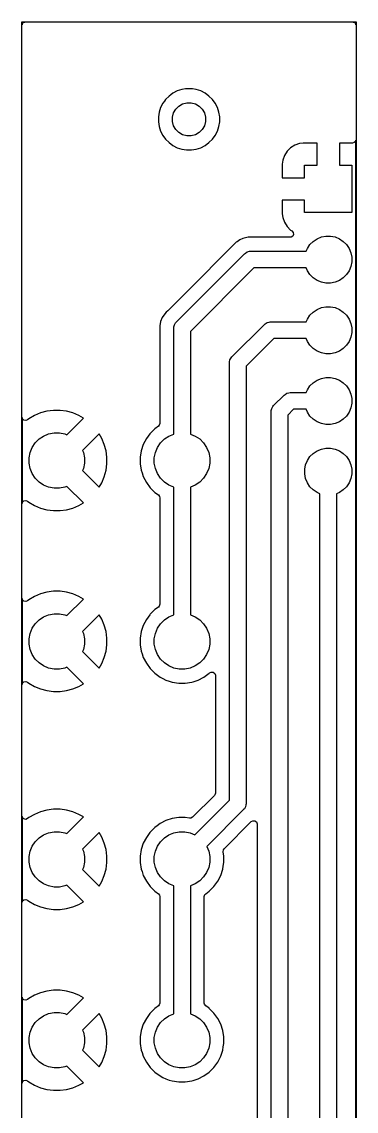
# Model space of a CAD drawing. Header units: inches. Extents: x 3.94 to 4.41, y -4.92 to -1.97.
# Drawn here: x 3.937 to 4.41, y -3.509 to -1.968 of the extents above; entities that cross this region are included whole.
import ezdxf

# ---------------------------------------------------------------- set-up
doc = ezdxf.new("R2010")
doc.units = ezdxf.units.IN
doc.header["$MEASUREMENT"] = 0
doc.layers.add('F.Cu', color=13, linetype='CONTINUOUS', true_color=0xc83434)

msp = doc.modelspace()

# ---------------------------------------------------------------- linework, layer by layer
at = {"layer": 'F.Cu', "linetype": 'CONTINUOUS'}
for p, q in [((3.9368, -1.9684), (3.9369, -1.9683)), ((3.9368, -1.9685), (3.9368, -1.9684)), ((3.9368, -4.9213), (3.9368, -1.9685)), ((3.9369, -1.9683), (3.937, -1.9683)), ((3.937, -1.9683), (4.4094, -1.9683)), ((3.9372, -1.9687), (3.9372, -1.9727)), ((3.941, -1.9687), (3.9372, -1.9687)), ((3.9372, -1.9727), (3.9378, -1.9707)), ((3.9378, -1.9707), (3.9399, -1.9689)), ((3.9399, -1.9689), (3.941, -1.9687)), ((4.4052, -1.9687), (4.4072, -1.9693)), ((4.4093, -1.9687), (4.4052, -1.9687)), ((4.4072, -1.9693), (4.409, -1.9714)), ((4.409, -1.9714), (4.4093, -1.9725)), ((4.4093, -1.9725), (4.4093, -1.9687)), ((4.4094, -1.9683), (4.4095, -1.9683)), ((4.4095, -1.9683), (4.4096, -1.9684)), ((4.4096, -1.9684), (4.4096, -1.9685)), ((4.4096, -1.9685), (4.4096, -4.9213)), ((4.1631, -2.064), (4.1566, -2.0661)), ((4.1683, -2.0632), (4.1631, -2.064)), ((4.1698, -2.063), (4.1683, -2.0632)), ((4.1766, -2.063), (4.1698, -2.063)), ((4.1782, -2.0632), (4.1766, -2.063)), ((4.1834, -2.064), (4.1782, -2.0632)), ((4.1899, -2.0661), (4.1834, -2.064)), ((4.1834, -2.064), (4.1834, -2.064)), ((4.1834, -2.064), (4.1834, -2.064)), ((4.1385, -2.0804), (4.1362, -2.0836)), ((4.1402, -2.0781), (4.1385, -2.0804)), ((4.145, -2.0733), (4.1402, -2.0781)), ((4.1402, -2.0781), (4.1402, -2.0781)), ((4.1402, -2.0781), (4.1402, -2.0781)), ((4.1474, -2.0715), (4.145, -2.0733)), ((4.145, -2.0733), (4.145, -2.0733)), ((4.145, -2.0733), (4.145, -2.0733)), ((4.1505, -2.0692), (4.1474, -2.0715)), ((4.1566, -2.0661), (4.1505, -2.0692)), ((4.1959, -2.0692), (4.1899, -2.0661)), ((4.2015, -2.0733), (4.1959, -2.0692)), ((4.2063, -2.0781), (4.2015, -2.0733)), ((4.2103, -2.0836), (4.2063, -2.0781)), ((4.1331, -2.0897), (4.131, -2.0962)), ((4.1362, -2.0836), (4.1331, -2.0897)), ((4.1514, -2.0973), (4.1545, -2.0919)), ((4.1545, -2.0919), (4.1588, -2.0876)), ((4.1588, -2.0876), (4.1642, -2.0845)), ((4.1642, -2.0845), (4.1701, -2.0829)), ((4.1701, -2.0829), (4.1763, -2.0829)), ((4.1763, -2.0829), (4.1823, -2.0845)), ((4.1823, -2.0845), (4.1876, -2.0876)), ((4.1876, -2.0876), (4.192, -2.0919)), ((4.192, -2.0919), (4.1951, -2.0973)), ((4.2134, -2.0897), (4.2103, -2.0836)), ((4.2155, -2.0962), (4.2134, -2.0897)), ((4.131, -2.0962), (4.1299, -2.1029)), ((4.1299, -2.1029), (4.1299, -2.1097)), ((4.1299, -2.1097), (4.131, -2.1164)), ((4.1498, -2.1032), (4.1514, -2.0973)), ((4.1498, -2.1094), (4.1498, -2.1032)), ((4.1514, -2.1153), (4.1498, -2.1094)), ((4.1951, -2.0973), (4.1966, -2.1032)), ((4.1966, -2.1094), (4.1951, -2.1153)), ((4.1966, -2.1032), (4.1966, -2.1094)), ((4.2166, -2.1029), (4.2155, -2.0962)), ((4.2155, -2.1164), (4.2166, -2.1097)), ((4.2166, -2.1097), (4.2166, -2.1029)), ((4.131, -2.1164), (4.1331, -2.1229)), ((4.1331, -2.1229), (4.1362, -2.129)), ((4.1545, -2.1207), (4.1514, -2.1153)), ((4.1588, -2.125), (4.1545, -2.1207)), ((4.1642, -2.1281), (4.1588, -2.125)), ((4.1876, -2.125), (4.1823, -2.1281)), ((4.192, -2.1207), (4.1876, -2.125)), ((4.1951, -2.1153), (4.192, -2.1207)), ((4.2103, -2.129), (4.2134, -2.1229)), ((4.2134, -2.1229), (4.2155, -2.1164)), ((4.1362, -2.129), (4.1402, -2.1345)), ((4.1402, -2.1345), (4.145, -2.1393)), ((4.145, -2.1393), (4.1505, -2.1434)), ((4.1701, -2.1297), (4.1642, -2.1281)), ((4.1763, -2.1297), (4.1701, -2.1297)), ((4.1823, -2.1281), (4.1763, -2.1297)), ((4.1959, -2.1434), (4.2015, -2.1393)), ((4.2015, -2.1393), (4.2063, -2.1345)), ((4.2063, -2.1345), (4.2103, -2.129)), ((4.3296, -2.1404), (4.3229, -2.1427)), ((4.3348, -2.1398), (4.3296, -2.1404)), ((4.3543, -2.1398), (4.3348, -2.1398)), ((4.3543, -2.1713), (4.3543, -2.1398)), ((4.4046, -2.1398), (4.3858, -2.1398)), ((4.3858, -2.1398), (4.3858, -2.1713)), ((4.4066, -2.1393), (4.4046, -2.1398)), ((4.4087, -2.1375), (4.4066, -2.1393)), ((4.4093, -2.1356), (4.4087, -2.1375)), ((4.4093, -4.0858), (4.4093, -2.1356)), ((4.1505, -2.1434), (4.1566, -2.1465)), ((4.1566, -2.1465), (4.1631, -2.1486)), ((4.1631, -2.1486), (4.1698, -2.1496)), ((4.1698, -2.1496), (4.1698, -2.1496)), ((4.1698, -2.1496), (4.1766, -2.1496)), ((4.1766, -2.1496), (4.1834, -2.1486)), ((4.1766, -2.1496), (4.1766, -2.1496)), ((4.1834, -2.1486), (4.1899, -2.1465)), ((4.1899, -2.1465), (4.1959, -2.1434)), ((4.3081, -2.1575), (4.3057, -2.1642)), ((4.3118, -2.1515), (4.3081, -2.1575)), ((4.3169, -2.1465), (4.3118, -2.1515)), ((4.3229, -2.1427), (4.3169, -2.1465)), ((4.3057, -2.1642), (4.3051, -2.1695)), ((4.3051, -2.1695), (4.3051, -2.189)), ((4.3366, -2.189), (4.3366, -2.1713)), ((4.3366, -2.1713), (4.3543, -2.1713)), ((4.3858, -2.1713), (4.4035, -2.1713)), ((4.4035, -2.1713), (4.4035, -2.2382)), ((4.3051, -2.189), (4.3366, -2.189)), ((4.3366, -2.2205), (4.3051, -2.2205)), ((4.3051, -2.2205), (4.3051, -2.24)), ((4.3366, -2.2382), (4.3366, -2.2205)), ((4.3051, -2.24), (4.3057, -2.2452)), ((4.3057, -2.2452), (4.3081, -2.2519)), ((4.4035, -2.2382), (4.3366, -2.2382)), ((4.3081, -2.2519), (4.3118, -2.258)), ((4.3118, -2.258), (4.3169, -2.263)), ((4.3169, -2.263), (4.3188, -2.2642)), ((4.3188, -2.2642), (4.3206, -2.2663)), ((4.2401, -2.2802), (4.1664, -2.354)), ((4.2411, -2.2796), (4.2401, -2.2802)), ((4.2401, -2.2802), (4.2401, -2.2802)), ((4.2453, -2.2768), (4.2411, -2.2796)), ((4.2411, -2.2796), (4.2411, -2.2796)), ((4.2494, -2.2751), (4.2453, -2.2768)), ((4.2453, -2.2768), (4.2453, -2.2768)), ((4.251, -2.2744), (4.2494, -2.2751)), ((4.2494, -2.2751), (4.2494, -2.2751)), ((4.2571, -2.2732), (4.251, -2.2744)), ((4.251, -2.2744), (4.251, -2.2744)), ((4.3162, -2.2732), (4.2571, -2.2732)), ((4.3176, -2.273), (4.3162, -2.2732)), ((4.3199, -2.2715), (4.3176, -2.273)), ((4.321, -2.269), (4.3199, -2.2715)), ((4.3206, -2.2663), (4.321, -2.269)), ((4.3442, -2.2835), (4.3488, -2.2789)), ((4.3488, -2.2789), (4.3543, -2.2752)), ((4.3543, -2.2752), (4.3604, -2.2727)), ((4.3604, -2.2727), (4.3668, -2.2714)), ((4.3668, -2.2714), (4.3734, -2.2714)), ((4.3734, -2.2714), (4.3798, -2.2727)), ((4.3798, -2.2727), (4.3859, -2.2752)), ((4.3859, -2.2752), (4.3913, -2.2789)), ((4.3913, -2.2789), (4.3959, -2.2835)), ((4.2519, -2.2964), (4.253, -2.2954)), ((4.253, -2.2954), (4.2557, -2.2938)), ((4.2557, -2.2938), (4.2587, -2.293)), ((4.2587, -2.293), (4.2602, -2.2929)), ((4.2602, -2.2929), (4.3389, -2.2929)), ((4.3389, -2.2929), (4.3406, -2.2889)), ((4.3406, -2.2889), (4.3442, -2.2835)), ((4.3959, -2.2835), (4.3996, -2.2889)), ((4.3996, -2.2889), (4.4021, -2.295)), ((4.4021, -2.295), (4.4034, -2.3014)), ((4.155, -2.3932), (4.2519, -2.2964)), ((4.4034, -2.308), (4.4021, -2.3144)), ((4.4034, -2.3014), (4.4034, -2.308)), ((4.2651, -2.3165), (4.1752, -2.4065)), ((4.3389, -2.3165), (4.2651, -2.3165)), ((4.3406, -2.3205), (4.3389, -2.3165)), ((4.3442, -2.326), (4.3406, -2.3205)), ((4.3488, -2.3306), (4.3442, -2.326)), ((4.3959, -2.326), (4.3913, -2.3306)), ((4.3996, -2.3205), (4.3959, -2.326)), ((4.4021, -2.3144), (4.3996, -2.3205)), ((4.3543, -2.3342), (4.3488, -2.3306)), ((4.3604, -2.3367), (4.3543, -2.3342)), ((4.3668, -2.338), (4.3604, -2.3367)), ((4.3734, -2.338), (4.3668, -2.338)), ((4.3798, -2.3367), (4.3734, -2.338)), ((4.3859, -2.3342), (4.3798, -2.3367)), ((4.3913, -2.3306), (4.3859, -2.3342)), ((4.1664, -2.354), (4.1433, -2.3771)), ((4.3543, -2.3752), (4.3604, -2.3727)), ((4.3604, -2.3727), (4.3668, -2.3714)), ((4.3668, -2.3714), (4.3734, -2.3714)), ((4.3734, -2.3714), (4.3798, -2.3727)), ((4.3798, -2.3727), (4.3859, -2.3752)), ((4.1355, -2.3866), (4.1331, -2.3924)), ((4.1389, -2.3815), (4.1355, -2.3866)), ((4.1355, -2.3866), (4.1355, -2.3866)), ((4.1411, -2.3793), (4.1389, -2.3815)), ((4.1433, -2.3771), (4.1411, -2.3793)), ((4.3406, -2.3889), (4.3442, -2.3835)), ((4.3442, -2.3835), (4.3488, -2.3789)), ((4.3488, -2.3789), (4.3543, -2.3752)), ((4.3859, -2.3752), (4.3913, -2.3789)), ((4.3913, -2.3789), (4.3959, -2.3835)), ((4.3959, -2.3835), (4.3996, -2.3889)), ((4.1331, -2.3924), (4.1319, -2.3985)), ((4.1319, -2.3985), (4.1319, -2.5364)), ((4.1331, -2.3924), (4.1331, -2.3924)), ((4.1516, -2.4016), (4.1517, -2.4)), ((4.1516, -2.5515), (4.1516, -2.4016)), ((4.1517, -2.4), (4.1525, -2.3971)), ((4.1525, -2.3971), (4.154, -2.3944)), ((4.154, -2.3944), (4.155, -2.3932)), ((4.2338, -2.4424), (4.2798, -2.3964)), ((4.2798, -2.3964), (4.281, -2.3954)), ((4.281, -2.3954), (4.2837, -2.3938)), ((4.2837, -2.3938), (4.2866, -2.393)), ((4.2866, -2.393), (4.2882, -2.3929)), ((4.2882, -2.3929), (4.3389, -2.3929)), ((4.3389, -2.3929), (4.3406, -2.3889)), ((4.3996, -2.3889), (4.4021, -2.395)), ((4.4021, -2.395), (4.4034, -2.4014)), ((4.4034, -2.4014), (4.4034, -2.408)), ((4.1752, -2.4065), (4.1752, -2.5515)), ((4.2931, -2.4165), (4.2539, -2.4557)), ((4.3389, -2.4165), (4.2931, -2.4165)), ((4.3406, -2.4205), (4.3389, -2.4165)), ((4.4021, -2.4144), (4.3996, -2.4205)), ((4.4034, -2.408), (4.4021, -2.4144)), ((4.3442, -2.426), (4.3406, -2.4205)), ((4.3488, -2.4306), (4.3442, -2.426)), ((4.3543, -2.4342), (4.3488, -2.4306)), ((4.3604, -2.4367), (4.3543, -2.4342)), ((4.3859, -2.4342), (4.3798, -2.4367)), ((4.3913, -2.4306), (4.3859, -2.4342)), ((4.3959, -2.426), (4.3913, -2.4306)), ((4.3996, -2.4205), (4.3959, -2.426)), ((4.2303, -2.4508), (4.2304, -2.4492)), ((4.2304, -2.4492), (4.2312, -2.4463)), ((4.2312, -2.4463), (4.2328, -2.4436)), ((4.2328, -2.4436), (4.2338, -2.4424)), ((4.3668, -2.438), (4.3604, -2.4367)), ((4.3734, -2.438), (4.3668, -2.438)), ((4.3798, -2.4367), (4.3734, -2.438)), ((4.2303, -3.0695), (4.2303, -2.4508)), ((4.2539, -2.4557), (4.2539, -3.0744)), ((4.3442, -2.4835), (4.3488, -2.4789)), ((4.3488, -2.4789), (4.3543, -2.4752)), ((4.3543, -2.4752), (4.3604, -2.4727)), ((4.3604, -2.4727), (4.3668, -2.4714)), ((4.3668, -2.4714), (4.3734, -2.4714)), ((4.3734, -2.4714), (4.3798, -2.4727)), ((4.3798, -2.4727), (4.3859, -2.4752)), ((4.3859, -2.4752), (4.3913, -2.4789)), ((4.3913, -2.4789), (4.3959, -2.4835)), ((4.2928, -2.5113), (4.3078, -2.4964)), ((4.3078, -2.4964), (4.309, -2.4954)), ((4.309, -2.4954), (4.3116, -2.4938)), ((4.3116, -2.4938), (4.3146, -2.493)), ((4.3146, -2.493), (4.3161, -2.4929)), ((4.3161, -2.4929), (4.3389, -2.4929)), ((4.3389, -2.4929), (4.3406, -2.4889)), ((4.3406, -2.4889), (4.3442, -2.4835)), ((4.3959, -2.4835), (4.3996, -2.4889)), ((4.3996, -2.4889), (4.4021, -2.495)), ((4.4021, -2.495), (4.4034, -2.5014)), ((4.2918, -2.5125), (4.2928, -2.5113)), ((4.4034, -2.508), (4.4021, -2.5144)), ((4.4034, -2.5014), (4.4034, -2.508)), ((3.9548, -2.5253), (3.9468, -2.5299)), ((3.9634, -2.5217), (3.9548, -2.5253)), ((3.9548, -2.5253), (3.9548, -2.5253)), ((3.9724, -2.5193), (3.9634, -2.5217)), ((3.9816, -2.5181), (3.9724, -2.5193)), ((3.9909, -2.5181), (3.9816, -2.5181)), ((4.0001, -2.5193), (3.9909, -2.5181)), ((4.009, -2.5217), (4.0001, -2.5193)), ((4.0176, -2.5253), (4.009, -2.5217)), ((4.009, -2.5217), (4.009, -2.5217)), ((4.024, -2.5289), (4.0176, -2.5253)), ((4.0176, -2.5253), (4.0176, -2.5253)), ((4.2894, -2.5197), (4.2895, -2.5181)), ((4.2894, -3.5746), (4.2894, -2.5197)), ((4.2895, -2.5181), (4.2903, -2.5152)), ((4.2903, -2.5152), (4.2918, -2.5125)), ((4.321, -2.5165), (4.313, -2.5246)), ((4.313, -2.5246), (4.313, -3.5795)), ((4.3389, -2.5165), (4.321, -2.5165)), ((4.3406, -2.5205), (4.3389, -2.5165)), ((4.3442, -2.526), (4.3406, -2.5205)), ((4.3488, -2.5306), (4.3442, -2.526)), ((4.3959, -2.526), (4.3913, -2.5306)), ((4.3996, -2.5205), (4.3959, -2.526)), ((4.4021, -2.5144), (4.3996, -2.5205)), ((3.9376, -2.5299), (3.9372, -2.5283)), ((3.9372, -2.5283), (3.9372, -2.6498)), ((3.9396, -2.5318), (3.9376, -2.5299)), ((3.9423, -2.5324), (3.9396, -2.5318)), ((3.9449, -2.5314), (3.9423, -2.5324)), ((3.9468, -2.5299), (3.9449, -2.5314)), ((3.9468, -2.5299), (3.9468, -2.5299)), ((4.0005, -2.5525), (4.024, -2.5289)), ((4.024, -2.5289), (4.024, -2.5289)), ((4.1299, -2.5403), (4.1249, -2.5439)), ((4.1311, -2.539), (4.1299, -2.5403)), ((4.1319, -2.5364), (4.1311, -2.539)), ((4.3543, -2.5342), (4.3488, -2.5306)), ((4.3604, -2.5367), (4.3543, -2.5342)), ((4.3668, -2.538), (4.3604, -2.5367)), ((4.3734, -2.538), (4.3668, -2.538)), ((4.3798, -2.5367), (4.3734, -2.538)), ((4.3859, -2.5342), (4.3798, -2.5367)), ((4.3913, -2.5306), (4.3859, -2.5342)), ((3.9612, -2.5585), (3.9677, -2.5543)), ((3.9677, -2.5543), (3.9748, -2.5513)), ((3.9748, -2.5513), (3.9824, -2.5498)), ((3.9824, -2.5498), (3.9901, -2.5498)), ((3.9901, -2.5498), (3.9976, -2.5513)), ((3.9976, -2.5513), (4.0005, -2.5525)), ((4.0462, -2.5512), (4.0227, -2.5747)), ((4.0499, -2.5576), (4.0462, -2.5512)), ((4.0535, -2.5661), (4.0499, -2.5576)), ((4.0499, -2.5576), (4.0499, -2.5576)), ((4.1129, -2.558), (4.1086, -2.5663)), ((4.1178, -2.5512), (4.1129, -2.558)), ((4.1183, -2.5505), (4.1178, -2.5512)), ((4.1249, -2.5439), (4.1183, -2.5505)), ((4.1183, -2.5505), (4.1183, -2.5505)), ((4.1183, -2.5505), (4.1183, -2.5505)), ((4.1249, -2.5439), (4.1249, -2.5439)), ((4.1384, -2.5585), (4.1448, -2.5543)), ((4.1448, -2.5543), (4.1516, -2.5515)), ((4.1752, -2.5515), (4.1819, -2.5543)), ((4.1819, -2.5543), (4.1884, -2.5585)), ((3.9485, -2.5775), (3.9515, -2.5704)), ((3.9515, -2.5704), (3.9558, -2.564)), ((3.9558, -2.564), (3.9612, -2.5585)), ((4.0559, -2.5751), (4.0535, -2.5661)), ((4.1086, -2.5663), (4.1058, -2.5751)), ((4.1257, -2.5775), (4.1287, -2.5704)), ((4.1287, -2.5704), (4.133, -2.564)), ((4.133, -2.564), (4.1384, -2.5585)), ((4.1884, -2.5585), (4.1938, -2.564)), ((4.1938, -2.564), (4.1981, -2.5704)), ((4.1981, -2.5704), (4.2011, -2.5775)), ((4.3543, -2.5752), (4.3604, -2.5727)), ((4.3604, -2.5727), (4.3668, -2.5714)), ((4.3668, -2.5714), (4.3734, -2.5714)), ((4.3734, -2.5714), (4.3798, -2.5727)), ((4.3798, -2.5727), (4.3859, -2.5752)), ((3.947, -2.5851), (3.9485, -2.5775)), ((3.947, -2.5928), (3.947, -2.5851)), ((4.0227, -2.5747), (4.0239, -2.5775)), ((4.0239, -2.5775), (4.0254, -2.5851)), ((4.0254, -2.5851), (4.0254, -2.5928)), ((4.0571, -2.5843), (4.0559, -2.5751)), ((4.0571, -2.5936), (4.0571, -2.5843)), ((4.0571, -2.5843), (4.0571, -2.5843)), ((4.1058, -2.5751), (4.1043, -2.5843)), ((4.1043, -2.5843), (4.1043, -2.5936)), ((4.1242, -2.5851), (4.1257, -2.5775)), ((4.1242, -2.5928), (4.1242, -2.5851)), ((4.2011, -2.5775), (4.2026, -2.5851)), ((4.2026, -2.5851), (4.2026, -2.5928)), ((4.3381, -2.595), (4.3406, -2.5889)), ((4.3406, -2.5889), (4.3442, -2.5835)), ((4.3442, -2.5835), (4.3488, -2.5789)), ((4.3488, -2.5789), (4.3543, -2.5752)), ((4.3859, -2.5752), (4.3913, -2.5789)), ((4.3913, -2.5789), (4.3959, -2.5835)), ((4.3959, -2.5835), (4.3996, -2.5889)), ((4.3996, -2.5889), (4.4021, -2.595)), ((3.9485, -2.6004), (3.947, -2.5928)), ((3.9515, -2.6075), (3.9485, -2.6004)), ((4.0239, -2.6004), (4.0227, -2.6032)), ((4.0227, -2.6032), (4.0462, -2.6267)), ((4.0254, -2.5928), (4.0239, -2.6004)), ((4.0535, -2.6118), (4.0559, -2.6028)), ((4.0559, -2.6028), (4.0571, -2.5936)), ((4.0571, -2.5936), (4.0571, -2.5936)), ((4.1043, -2.5936), (4.1058, -2.6028)), ((4.1058, -2.6028), (4.1069, -2.6063)), ((4.1257, -2.6004), (4.1242, -2.5928)), ((4.1287, -2.6075), (4.1257, -2.6004)), ((4.2011, -2.6004), (4.1981, -2.6075)), ((4.2026, -2.5928), (4.2011, -2.6004)), ((4.3368, -2.6014), (4.3381, -2.595)), ((4.3368, -2.608), (4.3368, -2.6014)), ((4.4021, -2.595), (4.4034, -2.6014)), ((4.4034, -2.6014), (4.4034, -2.608)), ((3.9558, -2.614), (3.9515, -2.6075)), ((3.9612, -2.6194), (3.9558, -2.614)), ((3.9677, -2.6237), (3.9612, -2.6194)), ((4.0499, -2.6204), (4.0535, -2.6118)), ((4.1069, -2.6063), (4.1086, -2.6117)), ((4.1086, -2.6117), (4.1129, -2.6199)), ((4.1129, -2.6199), (4.1183, -2.6275)), ((4.133, -2.614), (4.1287, -2.6075)), ((4.1384, -2.6194), (4.133, -2.614)), ((4.1448, -2.6237), (4.1384, -2.6194)), ((4.1884, -2.6194), (4.1819, -2.6237)), ((4.1938, -2.614), (4.1884, -2.6194)), ((4.1981, -2.6075), (4.1938, -2.614)), ((4.3381, -2.6144), (4.3368, -2.608)), ((4.3406, -2.6205), (4.3381, -2.6144)), ((4.4021, -2.6144), (4.3996, -2.6205)), ((4.4034, -2.608), (4.4021, -2.6144)), ((3.9748, -2.6267), (3.9677, -2.6237)), ((3.9824, -2.6282), (3.9748, -2.6267)), ((3.9901, -2.6282), (3.9824, -2.6282)), ((3.9976, -2.6267), (3.9901, -2.6282)), ((4.0005, -2.6255), (3.9976, -2.6267)), ((4.024, -2.649), (4.0005, -2.6255)), ((4.0462, -2.6267), (4.0499, -2.6204)), ((4.0499, -2.6204), (4.0499, -2.6204)), ((4.1183, -2.6275), (4.1249, -2.634)), ((4.1249, -2.634), (4.1299, -2.6376)), ((4.1516, -2.6265), (4.1448, -2.6237)), ((4.1516, -2.8074), (4.1516, -2.6265)), ((4.1819, -2.6237), (4.1752, -2.6265)), ((4.1752, -2.6265), (4.1752, -2.8074)), ((4.3442, -2.626), (4.3406, -2.6205)), ((4.3488, -2.6306), (4.3442, -2.626)), ((4.3543, -2.6342), (4.3488, -2.6306)), ((4.3583, -2.6359), (4.3543, -2.6342)), ((4.3859, -2.6342), (4.3819, -2.6359)), ((4.3913, -2.6306), (4.3859, -2.6342)), ((4.3959, -2.626), (4.3913, -2.6306)), ((4.3996, -2.6205), (4.3959, -2.626)), ((3.9372, -2.6498), (3.9378, -2.6478)), ((3.9378, -2.6478), (3.9399, -2.646)), ((3.9399, -2.646), (3.9426, -2.6456)), ((3.9426, -2.6456), (3.9449, -2.6466)), ((3.9449, -2.6466), (3.9468, -2.648)), ((3.9468, -2.648), (3.9468, -2.648)), ((3.9468, -2.648), (3.9548, -2.6527)), ((4.0176, -2.6527), (4.024, -2.649)), ((4.1299, -2.6376), (4.1315, -2.6398)), ((4.1315, -2.6398), (4.1319, -2.6416)), ((4.1319, -2.6416), (4.1319, -2.7923)), ((4.3583, -4.0699), (4.3583, -2.6359)), ((4.3819, -2.6359), (4.3819, -4.0748)), ((3.9548, -2.6527), (3.9548, -2.6527)), ((3.9548, -2.6527), (3.9634, -2.6562)), ((3.9634, -2.6562), (3.9634, -2.6562)), ((3.9634, -2.6562), (3.9724, -2.6586)), ((3.9724, -2.6586), (3.9816, -2.6598)), ((3.9816, -2.6598), (3.9816, -2.6598)), ((3.9816, -2.6598), (3.9909, -2.6598)), ((3.9909, -2.6598), (4.0001, -2.6586)), ((3.9909, -2.6598), (3.9909, -2.6598)), ((4.0001, -2.6586), (4.009, -2.6562)), ((4.009, -2.6562), (4.0176, -2.6527)), ((4.0176, -2.6527), (4.0176, -2.6527)), ((3.9816, -2.774), (3.9724, -2.7752)), ((3.9909, -2.774), (3.9816, -2.774)), ((4.0001, -2.7752), (3.9909, -2.774)), ((3.9376, -2.7858), (3.9372, -2.7842)), ((3.9372, -2.7842), (3.9372, -2.9057)), ((3.9396, -2.7877), (3.9376, -2.7858)), ((3.9423, -2.7883), (3.9396, -2.7877)), ((3.9449, -2.7873), (3.9423, -2.7883)), ((3.9468, -2.7858), (3.9449, -2.7873)), ((3.9548, -2.7812), (3.9468, -2.7858)), ((3.9468, -2.7858), (3.9468, -2.7858)), ((3.9634, -2.7776), (3.9548, -2.7812)), ((3.9548, -2.7812), (3.9548, -2.7812)), ((3.9724, -2.7752), (3.9634, -2.7776)), ((4.009, -2.7776), (4.0001, -2.7752)), ((4.0005, -2.8084), (4.024, -2.7849)), ((4.0176, -2.7812), (4.009, -2.7776)), ((4.009, -2.7776), (4.009, -2.7776)), ((4.024, -2.7849), (4.0176, -2.7812)), ((4.0176, -2.7812), (4.0176, -2.7812)), ((4.024, -2.7849), (4.024, -2.7849)), ((4.1249, -2.7998), (4.1183, -2.8064)), ((4.1299, -2.7962), (4.1249, -2.7998)), ((4.1249, -2.7998), (4.1249, -2.7998)), ((4.1311, -2.7949), (4.1299, -2.7962)), ((4.1319, -2.7923), (4.1311, -2.7949)), ((3.9515, -2.8263), (3.9558, -2.8199)), ((3.9558, -2.8199), (3.9612, -2.8144)), ((3.9612, -2.8144), (3.9677, -2.8102)), ((3.9677, -2.8102), (3.9748, -2.8072)), ((3.9748, -2.8072), (3.9824, -2.8057)), ((3.9824, -2.8057), (3.9901, -2.8057)), ((3.9901, -2.8057), (3.9976, -2.8072)), ((3.9976, -2.8072), (4.0005, -2.8084)), ((4.0462, -2.8071), (4.0227, -2.8306)), ((4.0499, -2.8135), (4.0462, -2.8071)), ((4.0535, -2.8221), (4.0499, -2.8135)), ((4.0499, -2.8135), (4.0499, -2.8135)), ((4.1129, -2.8139), (4.1086, -2.8222)), ((4.1178, -2.8071), (4.1129, -2.8139)), ((4.1183, -2.8064), (4.1178, -2.8071)), ((4.1183, -2.8064), (4.1183, -2.8064)), ((4.1183, -2.8064), (4.1183, -2.8064)), ((4.1287, -2.8263), (4.133, -2.8199)), ((4.133, -2.8199), (4.1384, -2.8144)), ((4.1384, -2.8144), (4.1448, -2.8102)), ((4.1448, -2.8102), (4.1516, -2.8074)), ((4.1752, -2.8074), (4.1819, -2.8102)), ((4.1819, -2.8102), (4.1884, -2.8144)), ((4.1884, -2.8144), (4.1938, -2.8199)), ((4.1938, -2.8199), (4.1981, -2.8263)), ((3.947, -2.841), (3.9485, -2.8335)), ((3.9485, -2.8335), (3.9515, -2.8263)), ((4.0227, -2.8306), (4.0239, -2.8335)), ((4.0239, -2.8335), (4.0254, -2.841)), ((4.0559, -2.831), (4.0535, -2.8221)), ((4.0571, -2.8402), (4.0559, -2.831)), ((4.1058, -2.831), (4.1043, -2.8402)), ((4.1086, -2.8222), (4.1058, -2.831)), ((4.1242, -2.841), (4.1257, -2.8335)), ((4.1257, -2.8335), (4.1287, -2.8263)), ((4.1981, -2.8263), (4.2011, -2.8335)), ((4.2011, -2.8335), (4.2026, -2.841)), ((3.947, -2.8487), (3.947, -2.841)), ((3.9485, -2.8563), (3.947, -2.8487)), ((4.0254, -2.8487), (4.0239, -2.8563)), ((4.0254, -2.841), (4.0254, -2.8487)), ((4.0559, -2.8587), (4.0571, -2.8495)), ((4.0571, -2.8495), (4.0571, -2.8402)), ((4.0571, -2.8402), (4.0571, -2.8402)), ((4.0571, -2.8495), (4.0571, -2.8495)), ((4.1043, -2.8402), (4.1043, -2.8495)), ((4.1043, -2.8495), (4.1058, -2.8587)), ((4.1242, -2.8487), (4.1242, -2.841)), ((4.1257, -2.8563), (4.1242, -2.8487)), ((4.2026, -2.8487), (4.2011, -2.8563)), ((4.2026, -2.841), (4.2026, -2.8487)), ((3.9515, -2.8634), (3.9485, -2.8563)), ((3.9558, -2.8699), (3.9515, -2.8634)), ((4.0239, -2.8563), (4.0227, -2.8591)), ((4.0227, -2.8591), (4.0462, -2.8826)), ((4.0535, -2.8677), (4.0559, -2.8587)), ((4.1058, -2.8587), (4.1069, -2.8622)), ((4.1069, -2.8622), (4.1086, -2.8676)), ((4.1287, -2.8634), (4.1257, -2.8563)), ((4.133, -2.8699), (4.1287, -2.8634)), ((4.1981, -2.8634), (4.1938, -2.8699)), ((4.2011, -2.8563), (4.1981, -2.8634)), ((3.9612, -2.8753), (3.9558, -2.8699)), ((3.9677, -2.8796), (3.9612, -2.8753)), ((3.9748, -2.8826), (3.9677, -2.8796)), ((4.0005, -2.8814), (3.9976, -2.8826)), ((4.024, -2.9049), (4.0005, -2.8814)), ((4.0462, -2.8826), (4.0499, -2.8763)), ((4.0499, -2.8763), (4.0535, -2.8677)), ((4.0499, -2.8763), (4.0499, -2.8763)), ((4.1086, -2.8676), (4.1129, -2.8758)), ((4.1129, -2.8758), (4.1183, -2.8834)), ((4.1384, -2.8753), (4.133, -2.8699)), ((4.1448, -2.8796), (4.1384, -2.8753)), ((4.152, -2.8826), (4.1448, -2.8796)), ((4.1819, -2.8796), (4.1748, -2.8826)), ((4.1884, -2.8753), (4.1819, -2.8796)), ((4.1938, -2.8699), (4.1884, -2.8753)), ((3.9824, -2.8841), (3.9748, -2.8826)), ((3.9901, -2.8841), (3.9824, -2.8841)), ((3.9976, -2.8826), (3.9901, -2.8841)), ((4.1183, -2.8834), (4.1249, -2.8899)), ((4.1249, -2.8899), (4.1324, -2.8954)), ((4.1324, -2.8954), (4.1363, -2.8974)), ((4.1595, -2.8841), (4.152, -2.8826)), ((4.1672, -2.8841), (4.1595, -2.8841)), ((4.1748, -2.8826), (4.1672, -2.8841)), ((4.1861, -2.8996), (4.1943, -2.8954)), ((4.1943, -2.8954), (4.2019, -2.8899)), ((4.2019, -2.8899), (4.2023, -2.8895)), ((4.2023, -2.8895), (4.2047, -2.8882)), ((4.2047, -2.8882), (4.2074, -2.8884)), ((4.2074, -2.8884), (4.2096, -2.8901)), ((4.2096, -2.8901), (4.2106, -2.8926)), ((4.2106, -2.8926), (4.2106, -2.893)), ((4.2106, -2.893), (4.2106, -3.0593)), ((3.9372, -2.9057), (3.9378, -2.9037)), ((3.9378, -2.9037), (3.9399, -2.9019)), ((3.9399, -2.9019), (3.9426, -2.9015)), ((3.9426, -2.9015), (3.9449, -2.9025)), ((3.9449, -2.9025), (3.9468, -2.9039)), ((3.9468, -2.9039), (3.9468, -2.9039)), ((3.9468, -2.9039), (3.9548, -2.9086)), ((3.9548, -2.9086), (3.9548, -2.9086)), ((3.9548, -2.9086), (3.9634, -2.9121)), ((3.9634, -2.9121), (3.9634, -2.9121)), ((3.9634, -2.9121), (3.9724, -2.9145)), ((4.0001, -2.9145), (4.009, -2.9121)), ((4.009, -2.9121), (4.0176, -2.9086)), ((4.0176, -2.9086), (4.024, -2.9049)), ((4.0176, -2.9086), (4.0176, -2.9086)), ((4.1363, -2.8974), (4.1407, -2.8996)), ((4.1407, -2.8996), (4.1407, -2.8996)), ((4.1407, -2.8996), (4.1407, -2.8996)), ((4.1407, -2.8996), (4.1454, -2.9012)), ((4.1454, -2.9012), (4.1496, -2.9025)), ((4.1496, -2.9025), (4.1587, -2.904)), ((4.1587, -2.904), (4.1587, -2.904)), ((4.1587, -2.904), (4.168, -2.904)), ((4.168, -2.904), (4.1772, -2.9025)), ((4.1772, -2.9025), (4.1791, -2.9019)), ((4.1791, -2.9019), (4.1861, -2.8996)), ((3.9724, -2.9145), (3.9816, -2.9157)), ((3.9816, -2.9157), (3.9816, -2.9157)), ((3.9816, -2.9157), (3.9909, -2.9157)), ((3.9909, -2.9157), (4.0001, -2.9145)), ((3.9909, -2.9157), (3.9909, -2.9157)), ((4.2092, -3.0628), (4.1783, -3.0937)), ((4.2098, -3.062), (4.2092, -3.0628)), ((4.2106, -3.0593), (4.2098, -3.062)), ((3.9816, -3.0823), (3.9724, -3.0835)), ((3.9909, -3.0823), (3.9816, -3.0823)), ((4.0001, -3.0835), (3.9909, -3.0823)), ((4.1816, -3.1183), (4.2303, -3.0695)), ((4.2515, -3.0816), (4.2505, -3.0828)), ((4.253, -3.0789), (4.2515, -3.0816)), ((4.2538, -3.076), (4.253, -3.0789)), ((4.2539, -3.0744), (4.2538, -3.076)), ((3.9376, -3.0941), (3.9372, -3.0924)), ((3.9372, -3.0924), (3.9372, -3.2139)), ((3.9396, -3.096), (3.9376, -3.0941)), ((3.9423, -3.0966), (3.9396, -3.096)), ((3.9449, -3.0956), (3.9423, -3.0966)), ((3.9468, -3.0941), (3.9449, -3.0956)), ((3.9548, -3.0895), (3.9468, -3.0941)), ((3.9468, -3.0941), (3.9468, -3.0941)), ((3.9634, -3.0859), (3.9548, -3.0895)), ((3.9548, -3.0895), (3.9548, -3.0895)), ((3.9724, -3.0835), (3.9634, -3.0859)), ((4.009, -3.0859), (4.0001, -3.0835)), ((4.0005, -3.1166), (4.024, -3.0931)), ((4.0176, -3.0895), (4.009, -3.0859)), ((4.009, -3.0859), (4.009, -3.0859)), ((4.024, -3.0931), (4.0176, -3.0895)), ((4.0176, -3.0895), (4.0176, -3.0895)), ((4.024, -3.0931), (4.024, -3.0931)), ((4.1496, -3.0955), (4.1407, -3.0984)), ((4.1587, -3.0941), (4.1496, -3.0955)), ((4.168, -3.0941), (4.1587, -3.0941)), ((4.1587, -3.0941), (4.1587, -3.0941)), ((4.1741, -3.095), (4.168, -3.0941)), ((4.168, -3.0941), (4.168, -3.0941)), ((4.1759, -3.095), (4.1741, -3.095)), ((4.1783, -3.0937), (4.1759, -3.095)), ((4.2505, -3.0828), (4.1983, -3.135)), ((4.1249, -3.1081), (4.1183, -3.1147)), ((4.1281, -3.1057), (4.1249, -3.1081)), ((4.1249, -3.1081), (4.1249, -3.1081)), ((4.1249, -3.1081), (4.1249, -3.1081)), ((4.1324, -3.1026), (4.1281, -3.1057)), ((4.1407, -3.0984), (4.1324, -3.1026)), ((4.2229, -3.1382), (4.2613, -3.0998)), ((4.2613, -3.0998), (4.2637, -3.0985)), ((4.2637, -3.0985), (4.2665, -3.0987)), ((4.2665, -3.0987), (4.2687, -3.1003)), ((4.2687, -3.1003), (4.2697, -3.1029)), ((4.2697, -3.1029), (4.2697, -3.1032)), ((4.2697, -3.1032), (4.2697, -3.5645)), ((3.9515, -3.1346), (3.9558, -3.1282)), ((3.9558, -3.1282), (3.9612, -3.1227)), ((3.9612, -3.1227), (3.9677, -3.1184)), ((3.9677, -3.1184), (3.9748, -3.1155)), ((3.9748, -3.1155), (3.9824, -3.114)), ((3.9824, -3.114), (3.9901, -3.114)), ((3.9901, -3.114), (3.9976, -3.1155)), ((3.9976, -3.1155), (4.0005, -3.1166)), ((4.0462, -3.1154), (4.0227, -3.1389)), ((4.0499, -3.1217), (4.0462, -3.1154)), ((4.0535, -3.1303), (4.0499, -3.1217)), ((4.0499, -3.1217), (4.0499, -3.1217)), ((4.1129, -3.1222), (4.1086, -3.1305)), ((4.1178, -3.1154), (4.1129, -3.1222)), ((4.1183, -3.1147), (4.1178, -3.1154)), ((4.1183, -3.1147), (4.1183, -3.1147)), ((4.1183, -3.1147), (4.1183, -3.1147)), ((4.1287, -3.1346), (4.133, -3.1282)), ((4.133, -3.1282), (4.1384, -3.1227)), ((4.1384, -3.1227), (4.1448, -3.1184)), ((4.1448, -3.1184), (4.152, -3.1155)), ((4.152, -3.1155), (4.1595, -3.114)), ((4.1595, -3.114), (4.1672, -3.114)), ((4.1672, -3.114), (4.1748, -3.1155)), ((4.1748, -3.1155), (4.1816, -3.1183)), ((3.947, -3.1493), (3.9485, -3.1417)), ((3.9485, -3.1417), (3.9515, -3.1346)), ((4.0227, -3.1389), (4.0239, -3.1417)), ((4.0239, -3.1417), (4.0254, -3.1493)), ((4.0559, -3.1393), (4.0535, -3.1303)), ((4.0571, -3.1485), (4.0559, -3.1393)), ((4.1058, -3.1393), (4.1043, -3.1485)), ((4.1086, -3.1305), (4.1058, -3.1393)), ((4.1242, -3.1493), (4.1257, -3.1417)), ((4.1257, -3.1417), (4.1287, -3.1346)), ((4.1983, -3.135), (4.2011, -3.1417)), ((4.2011, -3.1417), (4.2026, -3.1493)), ((4.2215, -3.1424), (4.2219, -3.1397)), ((4.2225, -3.1485), (4.2215, -3.1424)), ((4.2219, -3.1397), (4.2229, -3.1382)), ((3.947, -3.157), (3.947, -3.1493)), ((3.9485, -3.1646), (3.947, -3.157)), ((4.0254, -3.157), (4.0239, -3.1646)), ((4.0254, -3.1493), (4.0254, -3.157)), ((4.0559, -3.167), (4.0571, -3.1578)), ((4.0571, -3.1578), (4.0571, -3.1485)), ((4.0571, -3.1485), (4.0571, -3.1485)), ((4.0571, -3.1578), (4.0571, -3.1578)), ((4.1043, -3.1485), (4.1043, -3.1578)), ((4.1043, -3.1578), (4.1058, -3.167)), ((4.1242, -3.157), (4.1242, -3.1493)), ((4.1257, -3.1646), (4.1242, -3.157)), ((4.2026, -3.157), (4.2011, -3.1646)), ((4.2026, -3.1493), (4.2026, -3.157)), ((4.2217, -3.1626), (4.2225, -3.1578)), ((4.2225, -3.1578), (4.2225, -3.1485)), ((4.2225, -3.1485), (4.2225, -3.1485)), ((3.9515, -3.1717), (3.9485, -3.1646)), ((3.9558, -3.1781), (3.9515, -3.1717)), ((4.0239, -3.1646), (4.0227, -3.1674)), ((4.0227, -3.1674), (4.0462, -3.1909)), ((4.0535, -3.176), (4.0559, -3.167)), ((4.1058, -3.167), (4.1069, -3.1705)), ((4.1069, -3.1705), (4.1086, -3.1758)), ((4.1287, -3.1717), (4.1257, -3.1646)), ((4.133, -3.1781), (4.1287, -3.1717)), ((4.1981, -3.1717), (4.1938, -3.1781)), ((4.2011, -3.1646), (4.1981, -3.1717)), ((4.2181, -3.1758), (4.221, -3.167)), ((4.221, -3.167), (4.2217, -3.1626)), ((3.9612, -3.1836), (3.9558, -3.1781)), ((3.9677, -3.1879), (3.9612, -3.1836)), ((3.9748, -3.1908), (3.9677, -3.1879)), ((4.0005, -3.1897), (3.9976, -3.1908)), ((4.024, -3.2132), (4.0005, -3.1897)), ((4.0462, -3.1909), (4.0499, -3.1846)), ((4.0499, -3.1846), (4.0535, -3.176)), ((4.0499, -3.1846), (4.0499, -3.1846)), ((4.1086, -3.1758), (4.1129, -3.1841)), ((4.1129, -3.1841), (4.1183, -3.1916)), ((4.1384, -3.1836), (4.133, -3.1781)), ((4.1448, -3.1879), (4.1384, -3.1836)), ((4.1516, -3.1907), (4.1448, -3.1879)), ((4.1819, -3.1879), (4.1752, -3.1907)), ((4.1884, -3.1836), (4.1819, -3.1879)), ((4.1938, -3.1781), (4.1884, -3.1836)), ((4.2084, -3.1916), (4.2139, -3.1841)), ((4.2139, -3.1841), (4.2181, -3.1758)), ((3.9824, -3.1923), (3.9748, -3.1908)), ((3.9901, -3.1923), (3.9824, -3.1923)), ((3.9976, -3.1908), (3.9901, -3.1923)), ((4.1183, -3.1916), (4.1249, -3.1982)), ((4.1249, -3.1982), (4.1299, -3.2018)), ((4.1299, -3.2018), (4.1315, -3.204)), ((4.1315, -3.204), (4.1319, -3.2058)), ((4.1516, -3.3715), (4.1516, -3.1907)), ((4.1752, -3.1907), (4.1752, -3.3715)), ((4.1949, -3.2058), (4.1957, -3.2031)), ((4.1957, -3.2031), (4.1969, -3.2018)), ((4.1969, -3.2018), (4.2019, -3.1982)), ((4.2019, -3.1982), (4.2084, -3.1916)), ((3.9372, -3.2139), (3.9378, -3.212)), ((3.9378, -3.212), (3.9399, -3.2102)), ((3.9399, -3.2102), (3.9426, -3.2098)), ((3.9426, -3.2098), (3.9449, -3.2107)), ((3.9449, -3.2107), (3.9468, -3.2122)), ((3.9468, -3.2122), (3.9468, -3.2122)), ((3.9468, -3.2122), (3.9548, -3.2168)), ((3.9548, -3.2168), (3.9548, -3.2168)), ((3.9548, -3.2168), (3.9634, -3.2204)), ((3.9634, -3.2204), (3.9634, -3.2204)), ((3.9634, -3.2204), (3.9724, -3.2228)), ((4.0001, -3.2228), (4.009, -3.2204)), ((4.009, -3.2204), (4.0176, -3.2168)), ((4.0176, -3.2168), (4.024, -3.2132)), ((4.0176, -3.2168), (4.0176, -3.2168)), ((4.1319, -3.2058), (4.1319, -3.3564)), ((4.1949, -3.3564), (4.1949, -3.2058)), ((3.9724, -3.2228), (3.9816, -3.224)), ((3.9816, -3.224), (3.9816, -3.224)), ((3.9816, -3.224), (3.9909, -3.224)), ((3.9909, -3.224), (4.0001, -3.2228)), ((3.9909, -3.224), (3.9909, -3.224)), ((3.9634, -3.3418), (3.9548, -3.3454)), ((3.9724, -3.3394), (3.9634, -3.3418)), ((3.9816, -3.3382), (3.9724, -3.3394)), ((3.9909, -3.3382), (3.9816, -3.3382)), ((4.0001, -3.3394), (3.9909, -3.3382)), ((4.009, -3.3418), (4.0001, -3.3394)), ((4.0176, -3.3454), (4.009, -3.3418)), ((4.009, -3.3418), (4.009, -3.3418)), ((3.9376, -3.35), (3.9372, -3.3483)), ((3.9372, -3.3483), (3.9372, -3.4698)), ((3.9396, -3.3519), (3.9376, -3.35)), ((3.9423, -3.3525), (3.9396, -3.3519)), ((3.9449, -3.3515), (3.9423, -3.3525)), ((3.9468, -3.35), (3.9449, -3.3515)), ((3.9548, -3.3454), (3.9468, -3.35)), ((3.9468, -3.35), (3.9468, -3.35)), ((3.9548, -3.3454), (3.9548, -3.3454)), ((4.0005, -3.3725), (4.024, -3.349)), ((4.024, -3.349), (4.0176, -3.3454)), ((4.0176, -3.3454), (4.0176, -3.3454)), ((4.024, -3.349), (4.024, -3.349)), ((4.1311, -3.3591), (4.1299, -3.3604)), ((4.1319, -3.3564), (4.1311, -3.3591)), ((4.1952, -3.3582), (4.1949, -3.3564)), ((4.1969, -3.3604), (4.1952, -3.3582)), ((3.9612, -3.3786), (3.9677, -3.3743)), ((3.9677, -3.3743), (3.9748, -3.3714)), ((3.9748, -3.3714), (3.9824, -3.3699)), ((3.9824, -3.3699), (3.9901, -3.3699)), ((3.9901, -3.3699), (3.9976, -3.3714)), ((3.9976, -3.3714), (4.0005, -3.3725)), ((4.0462, -3.3713), (4.0227, -3.3948)), ((4.0499, -3.3776), (4.0462, -3.3713)), ((4.1178, -3.3713), (4.1129, -3.3781)), ((4.1183, -3.3706), (4.1178, -3.3713)), ((4.1249, -3.364), (4.1183, -3.3706)), ((4.1183, -3.3706), (4.1183, -3.3706)), ((4.1183, -3.3706), (4.1183, -3.3706)), ((4.1299, -3.3604), (4.1249, -3.364)), ((4.1249, -3.364), (4.1249, -3.364)), ((4.1384, -3.3786), (4.1448, -3.3743)), ((4.1448, -3.3743), (4.1516, -3.3715)), ((4.1752, -3.3715), (4.1819, -3.3743)), ((4.1819, -3.3743), (4.1884, -3.3786)), ((4.2016, -3.3638), (4.1969, -3.3604)), ((4.2019, -3.364), (4.2016, -3.3638)), ((4.2084, -3.3706), (4.2019, -3.364)), ((4.2139, -3.3781), (4.2084, -3.3706)), ((3.9485, -3.3976), (3.9515, -3.3905)), ((3.9515, -3.3905), (3.9558, -3.3841)), ((3.9558, -3.3841), (3.9612, -3.3786)), ((4.0535, -3.3862), (4.0499, -3.3776)), ((4.0499, -3.3776), (4.0499, -3.3776)), ((4.0559, -3.3952), (4.0535, -3.3862)), ((4.1086, -3.3864), (4.1058, -3.3952)), ((4.1129, -3.3781), (4.1086, -3.3864)), ((4.1257, -3.3976), (4.1287, -3.3905)), ((4.1287, -3.3905), (4.133, -3.3841)), ((4.133, -3.3841), (4.1384, -3.3786)), ((4.1884, -3.3786), (4.1938, -3.3841)), ((4.1938, -3.3841), (4.1981, -3.3905)), ((4.1981, -3.3905), (4.2011, -3.3976)), ((4.2181, -3.3864), (4.2139, -3.3781)), ((4.221, -3.3952), (4.2181, -3.3864)), ((3.947, -3.4052), (3.9485, -3.3976)), ((3.947, -3.4129), (3.947, -3.4052)), ((4.0227, -3.3948), (4.0239, -3.3976)), ((4.0239, -3.3976), (4.0254, -3.4052)), ((4.0254, -3.4052), (4.0254, -3.4129)), ((4.0571, -3.4044), (4.0559, -3.3952)), ((4.0571, -3.4137), (4.0571, -3.4044)), ((4.0571, -3.4044), (4.0571, -3.4044)), ((4.1058, -3.3952), (4.1043, -3.4044)), ((4.1043, -3.4044), (4.1043, -3.4137)), ((4.1242, -3.4052), (4.1257, -3.3976)), ((4.1242, -3.4129), (4.1242, -3.4052)), ((4.2011, -3.3976), (4.2026, -3.4052)), ((4.2026, -3.4052), (4.2026, -3.4129)), ((4.2225, -3.4044), (4.221, -3.3952)), ((4.2225, -3.4137), (4.2225, -3.4044)), ((3.9485, -3.4205), (3.947, -3.4129)), ((3.9515, -3.4276), (3.9485, -3.4205)), ((4.0239, -3.4205), (4.0227, -3.4233)), ((4.0254, -3.4129), (4.0239, -3.4205)), ((4.0559, -3.4229), (4.0571, -3.4137)), ((4.0571, -3.4137), (4.0571, -3.4137)), ((4.1043, -3.4137), (4.1058, -3.4229)), ((4.1257, -3.4205), (4.1242, -3.4129)), ((4.1287, -3.4276), (4.1257, -3.4205)), ((4.2011, -3.4205), (4.1981, -3.4276)), ((4.2026, -3.4129), (4.2011, -3.4205)), ((4.221, -3.4229), (4.2217, -3.4185)), ((4.2217, -3.4185), (4.2225, -3.4137)), ((3.9558, -3.434), (3.9515, -3.4276)), ((3.9612, -3.4395), (3.9558, -3.434)), ((4.0227, -3.4233), (4.0462, -3.4468)), ((4.0499, -3.4405), (4.0535, -3.4319)), ((4.0535, -3.4319), (4.0559, -3.4229)), ((4.1058, -3.4229), (4.1069, -3.4264)), ((4.1069, -3.4264), (4.1086, -3.4317)), ((4.1086, -3.4317), (4.1129, -3.44)), ((4.133, -3.434), (4.1287, -3.4276)), ((4.1384, -3.4395), (4.133, -3.434)), ((4.1938, -3.434), (4.1884, -3.4395)), ((4.1981, -3.4276), (4.1938, -3.434)), ((4.2139, -3.44), (4.2181, -3.4317)), ((4.2181, -3.4317), (4.221, -3.4229)), ((3.9677, -3.4438), (3.9612, -3.4395)), ((3.9748, -3.4467), (3.9677, -3.4438)), ((3.9824, -3.4482), (3.9748, -3.4467)), ((3.9901, -3.4482), (3.9824, -3.4482)), ((3.9976, -3.4467), (3.9901, -3.4482)), ((4.0005, -3.4456), (3.9976, -3.4467)), ((4.024, -3.4691), (4.0005, -3.4456)), ((4.0462, -3.4468), (4.0499, -3.4405)), ((4.0499, -3.4405), (4.0499, -3.4405)), ((4.1129, -3.44), (4.1183, -3.4475)), ((4.1183, -3.4475), (4.1249, -3.4541)), ((4.1448, -3.4438), (4.1384, -3.4395)), ((4.152, -3.4467), (4.1448, -3.4438)), ((4.1595, -3.4482), (4.152, -3.4467)), ((4.1672, -3.4482), (4.1595, -3.4482)), ((4.1748, -3.4467), (4.1672, -3.4482)), ((4.1819, -3.4438), (4.1748, -3.4467)), ((4.1884, -3.4395), (4.1819, -3.4438)), ((4.2019, -3.4541), (4.2084, -3.4475)), ((4.2084, -3.4475), (4.2139, -3.44)), ((3.9378, -3.4679), (3.9399, -3.4661)), ((3.9399, -3.4661), (3.9426, -3.4657)), ((3.9426, -3.4657), (3.9449, -3.4666)), ((3.9449, -3.4666), (3.9468, -3.4681)), ((4.1249, -3.4541), (4.1324, -3.4596)), ((4.1324, -3.4596), (4.1363, -3.4616)), ((4.1363, -3.4616), (4.1407, -3.4638)), ((4.1407, -3.4638), (4.1407, -3.4638)), ((4.1407, -3.4638), (4.1407, -3.4638)), ((4.1407, -3.4638), (4.1454, -3.4653)), ((4.1454, -3.4653), (4.1496, -3.4667)), ((4.1496, -3.4667), (4.1587, -3.4681)), ((4.168, -3.4681), (4.1772, -3.4667)), ((4.1772, -3.4667), (4.1791, -3.4661)), ((4.1791, -3.4661), (4.1861, -3.4638)), ((4.1861, -3.4638), (4.1943, -3.4596)), ((4.1943, -3.4596), (4.2019, -3.4541)), ((3.9372, -3.4698), (3.9378, -3.4679)), ((3.9468, -3.4681), (3.9468, -3.4681)), ((3.9468, -3.4681), (3.9548, -3.4727)), ((3.9548, -3.4727), (3.9548, -3.4727)), ((3.9548, -3.4727), (3.9634, -3.4763)), ((3.9634, -3.4763), (3.9634, -3.4763)), ((3.9634, -3.4763), (3.9724, -3.4787)), ((3.9724, -3.4787), (3.9816, -3.4799)), ((3.9816, -3.4799), (3.9816, -3.4799)), ((3.9816, -3.4799), (3.9909, -3.4799)), ((3.9909, -3.4799), (4.0001, -3.4787)), ((3.9909, -3.4799), (3.9909, -3.4799)), ((4.0001, -3.4787), (4.009, -3.4763)), ((4.009, -3.4763), (4.0176, -3.4727)), ((4.0176, -3.4727), (4.024, -3.4691)), ((4.0176, -3.4727), (4.0176, -3.4727)), ((4.1587, -3.4681), (4.1587, -3.4681)), ((4.1587, -3.4681), (4.168, -3.4681))]:
    msp.add_line(p, q, dxfattribs=at)

doc.saveas('drawing.dxf')
